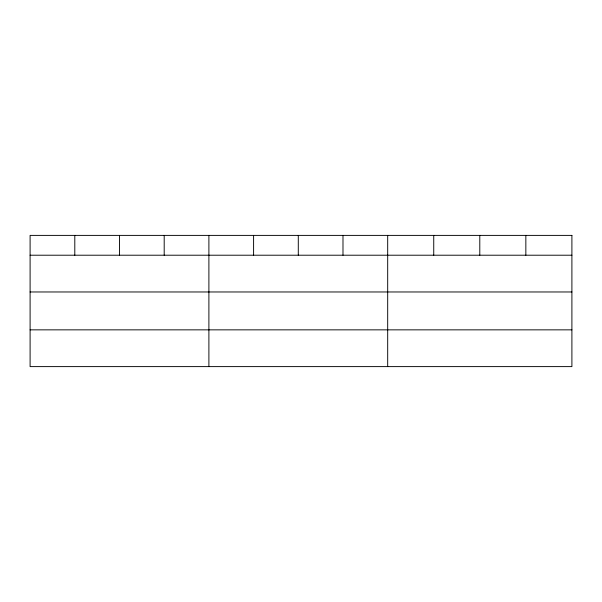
<?xml version="1.0" encoding="UTF-8"?>
<svg xmlns="http://www.w3.org/2000/svg" width="602" height="602" viewBox="0 0 602 602"><rect width="100%" height="100%" fill="white"/><g stroke="black" fill="none" stroke-linecap="round" stroke-linejoin="round"><path stroke-width="0.9" d="M30.1 255.21L571.9 255.21M30.1 291.97L571.9 291.97M30.1 329.851L571.9 329.851M525.847 235.39L525.847 255.21M479.794 235.39L479.794 255.21M433.741 235.39L433.741 255.21M387.688 235.39L387.688 366.61M342.989 235.39L342.989 255.21M298.291 235.39L298.291 255.21M253.592 235.39L253.592 255.21M208.894 235.39L208.894 366.61M164.195 235.39L164.195 255.21M119.497 235.39L119.497 255.21M74.799 235.39L74.799 255.21M571.9 235.39L30.1 235.39L30.1 366.61L571.9 366.61L571.9 235.39"/></g></svg>
